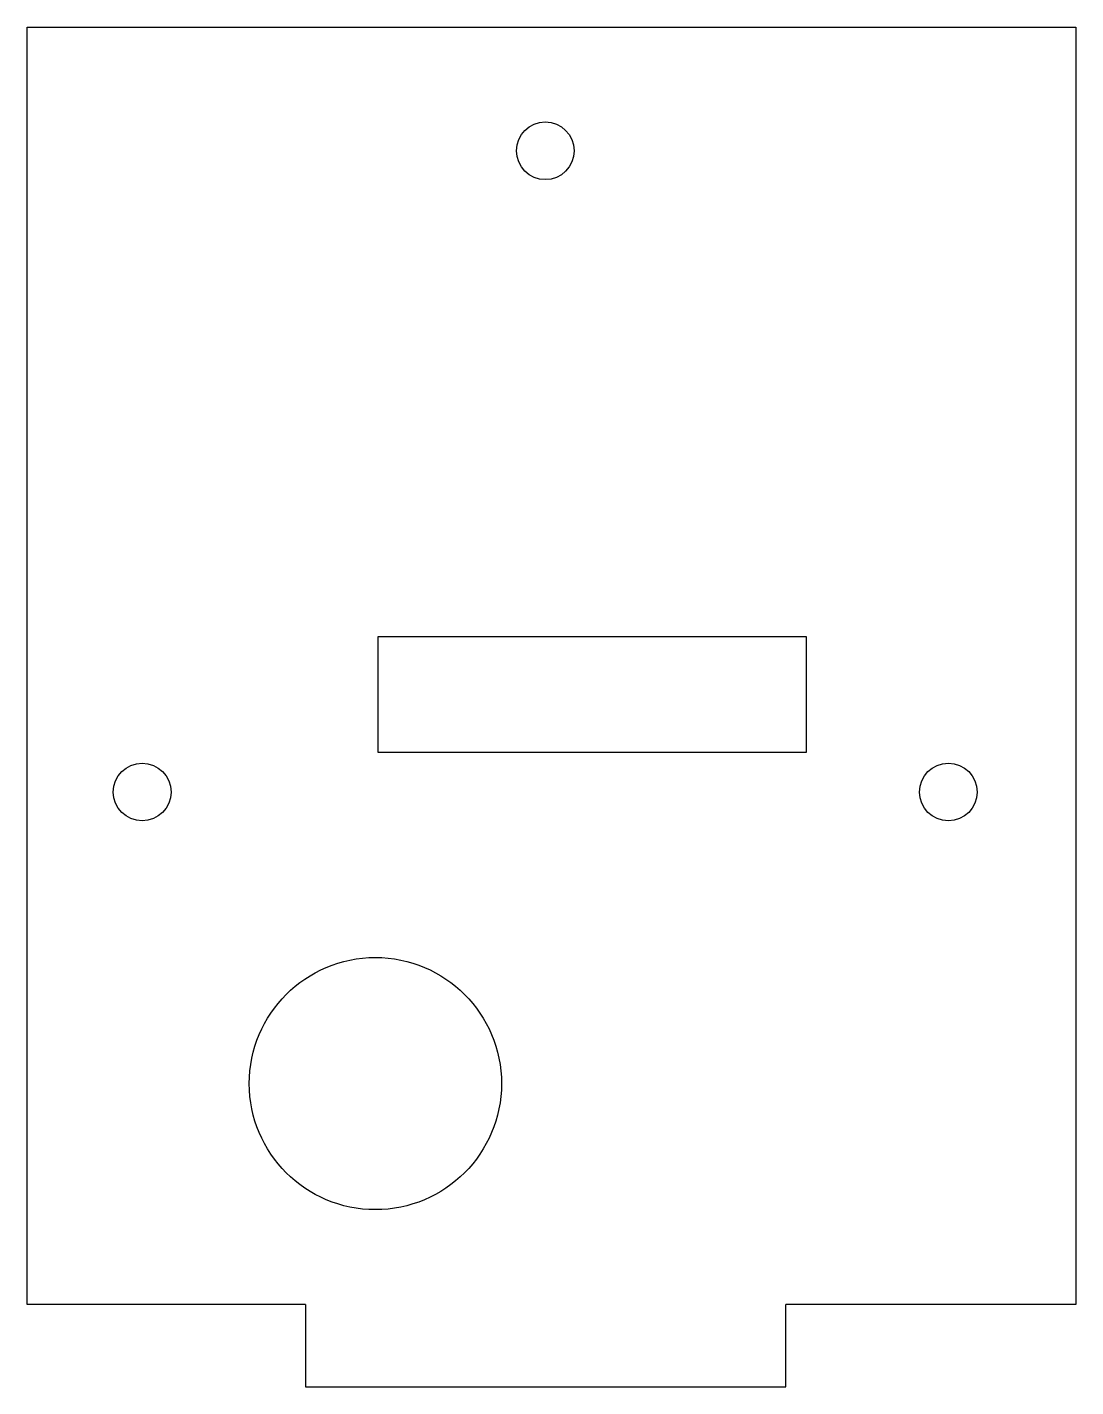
# Model space of a CAD drawing. Header units: millimetres. Extents: x 51.4 to 115, y 0 to 82.5.
import ezdxf

# ---------------------------------------------------------------- set-up
doc = ezdxf.new("R2010")
doc.units = ezdxf.units.MM
doc.layers.get('0').update_dxf_attribs({"linetype": 'CONTINUOUS'})

msp = doc.modelspace()

# ---------------------------------------------------------------- linework, layer by layer
for p, q in [((51.381, 5), (51.381, 82.488)), ((51.381, 82.488), (115, 82.488)), ((115, 82.488), (115, 5)), ((98.657, 45.5), (72.657, 45.5)), ((72.657, 45.5), (72.657, 38.5)), ((98.657, 38.5), (98.657, 45.5)), ((72.657, 38.5), (98.657, 38.5)), ((68.274, 5), (51.381, 5)), ((68.274, 5), (68.274, 0)), ((97.411, 0), (97.411, 5)), ((115, 5), (97.411, 5)), ((68.274, 0), (97.411, 0))]:
    msp.add_line(p, q)
for centre, radius in [((82.812, 74.991), 1.75), ((58.356, 36.086), 1.75), ((107.267, 36.086), 1.75), ((72.507, 18.398), 7.65)]:
    msp.add_circle(centre, radius)

doc.saveas('drawing.dxf')
